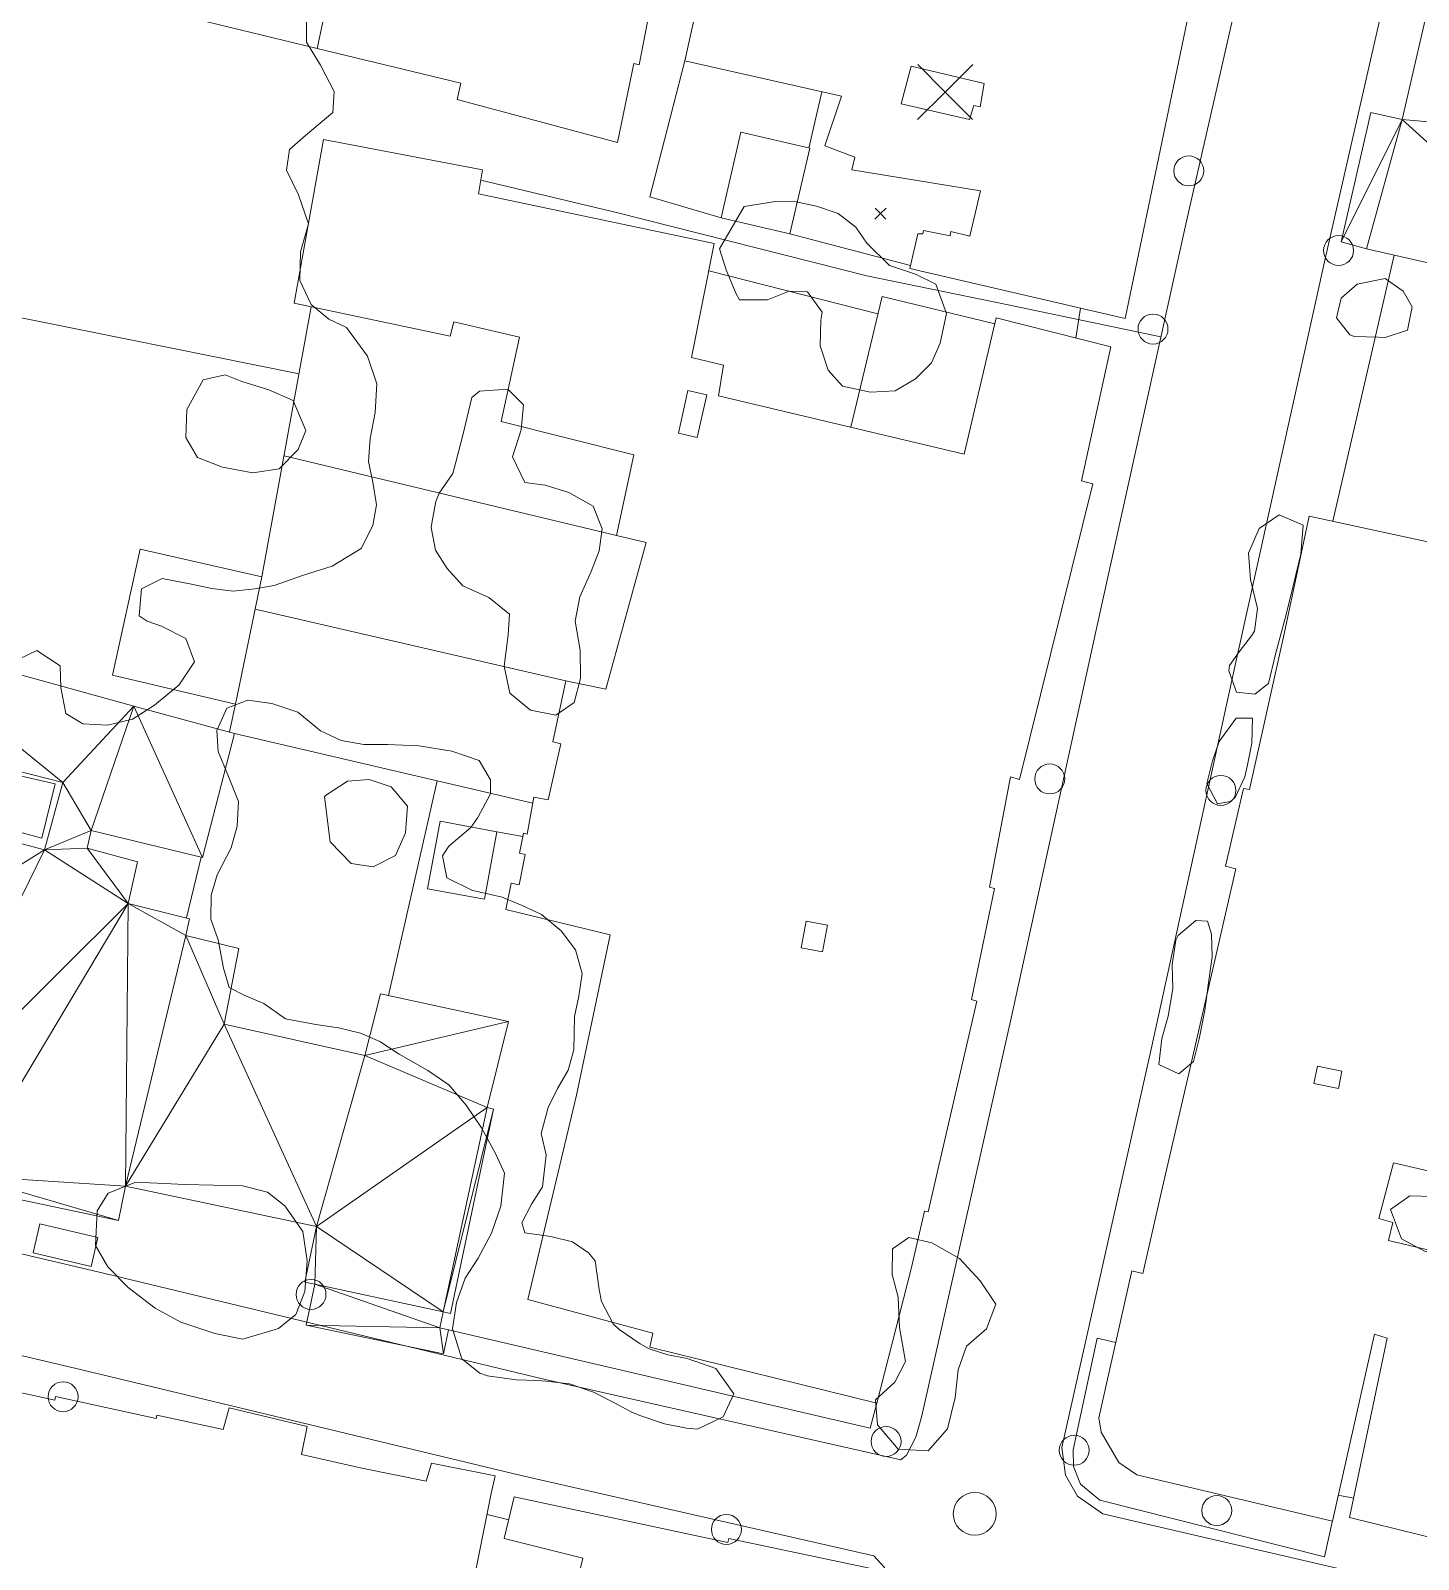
# Model space of a CAD drawing. Header units: metres. Extents: x 4652992 to 4879070, y 2074171 to 2309877.
# Drawn here: x 4653884.7 to 4653956.1, y 2307029.6 to 2307108.2 of the extents above; entities that cross this region are included whole.
import ezdxf

# ---------------------------------------------------------------- set-up
doc = ezdxf.new("R2010")
doc.units = ezdxf.units.M
doc.header["$MEASUREMENT"] = 0
doc.linetypes.add('DGN Style 3', pattern=[92.779933, 66.271381, -26.508552])
for name, color, linetype, lineweight in [('Level 16', 2, 'Continuous', 0), ('Level 18', 5, 'Continuous', 0), ('Level 20', 30, 'DGN Style 3', 0), ('Level 30', 5, 'Continuous', 0), ('Level 31', 38, 'Continuous', 0), ('Level 35', 4, 'Continuous', 0), ('Level 36', 1, 'Continuous', 0), ('Level 37', 3, 'Continuous', 0), ('Level 39', 9, 'Continuous', 0), ('Level 40', 1, 'Continuous', 0), ('Level 45', 9, 'Continuous', 0), ('Level 61', 4, 'Continuous', 0), ('Level 62', 4, 'Continuous', 0), ('Level 63', 3, 'Continuous', 0)]:
    doc.layers.add(name, color=color, linetype=linetype, lineweight=lineweight)

# ---------------------------------------------------------------- blocks, each defined once
blk = doc.blocks.new('POSTE_1')
at = {"layer": 'Level 61'}
blk.add_circle((-4.7e-05, -1.9e-05, -2.4e-05), 0.770001, dxfattribs=at)
blk = doc.blocks.new('AL_1')
at = {"layer": 'Level 45'}
blk.add_circle((2.1e-05, 1.3e-05, 3e-05), 1.100002, dxfattribs=at)
blk = doc.blocks.new('COTA_8')
at = {"layer": 'Level 63', "ltscale": 0.2}
for p, q in [((-4.5e-05, 0.000125, -0.000135), (-1.419567, -1.408332, -0.000135)), ((-1.408502, 1.419647, -0.000135), (-4.5e-05, 0.000125, -0.000135)), ((1.419477, 1.408582, -0.000135), (-4.5e-05, 0.000125, -0.000135)), ((-4.5e-05, 0.000125, -0.000135), (1.408412, -1.419397, -0.000135))]:
    blk.add_line(p, q, dxfattribs=at)
blk = doc.blocks.new('COTA_10')
at = {"layer": 'Level 39'}
for p, q in [((-1.408444, 1.419518, 3.9e-05), (1.3e-05, -4e-06, 3.9e-05)), ((1.419535, 1.408453, 3.9e-05), (1.3e-05, -4e-06, 3.9e-05)), ((1.3e-05, -4e-06, 3.9e-05), (-1.419509, -1.408461, 3.9e-05)), ((1.3e-05, -4e-06, 3.9e-05), (1.40847, -1.419526, 3.9e-05))]:
    blk.add_line(p, q, dxfattribs=at)

msp = doc.modelspace()

# ---------------------------------------------------------------- linework, layer by layer
at = {"layer": 'Level 16', "elevation": 1414.79536, "flags": 128}
msp.add_lwpolyline([(4653882.166593, 2307067.511118), (4653885.320352, 2307066.655404), (4653885.999289, 2307069.448258), (4653880.860142, 2307070.622163), (4653880.416496, 2307068.784118), (4653882.299625, 2307068.281626)], close=True, dxfattribs=at)
at = {"layer": 'Level 18', "color": 30}
for points in [[(4653930.551546, 2307036.969497, 1414.750195), (4653935.138022, 2307057.403807, 1413.487695), (4653939.513825, 2307077.433177, 1412.175195), (4653944.108426, 2307098.200618, 1410.987695), (4653949.064886, 2307119.917673, 1409.662695)], [(4653937.746313, 2307035.354633, 1414.723543), (4653942.337392, 2307055.809452, 1413.461043), (4653946.715601, 2307075.849834, 1412.148543), (4653951.302798, 2307096.583812, 1410.961043), (4653956.253801, 2307118.276955, 1409.636043)], [(4653929.460865, 2307034.71682, 1414.725474), (4653911.113171, 2307038.861141, 1414.975474), (4653888.547667, 2307044.296263, 1414.950474), (4653872.833967, 2307047.99153, 1414.750474), (4653855.620158, 2307051.941829, 1414.325474), (4653845.283833, 2307054.227692, 1413.781724), (4653843.706403, 2307055.135846, 1413.781724), (4653842.619457, 2307056.243344, 1413.64755), (4653841.97682, 2307057.308489, 1413.4788)], [(4653928.079374, 2307029.776248, 1414.998543), (4653909.956181, 2307033.903091, 1414.986043), (4653887.368857, 2307039.343469, 1414.961043), (4653871.681867, 2307043.032454, 1414.761043), (4653854.476436, 2307046.980831, 1414.336043), (4653844.131686, 2307049.376691, 1413.961043)], [(4653930.551546, 2307036.969497, 1414.750195), (4653930.227236, 2307035.884509, 1414.750195), (4653929.755773, 2307034.961234, 1414.750195), (4653929.460865, 2307034.71682, 1414.725474)], [(4653939.851742, 2307031.93298, 1415.071179), (4653938.5367, 2307032.841357, 1414.983679), (4653937.936057, 2307033.932433, 1414.896179), (4653937.746313, 2307035.354633, 1414.723543)], [(4654019.038937, 2307013.116789, 1415.183679), (4653995.464387, 2307018.812005, 1415.621179), (4653975.542627, 2307023.730649, 1415.821179), (4653956.608981, 2307028.049306, 1415.708679), (4653941.385838, 2307031.577557, 1415.233679), (4653939.851742, 2307031.93298, 1415.071179)], [(4653911.480243, 2306956.483793, 1419.571802), (4653916.248341, 2306976.488388, 1418.409302), (4653920.11505, 2306992.655673, 1417.309302), (4653923.469963, 2307005.958835, 1416.634302), (4653928.625697, 2307029.180149, 1415.146802), (4653928.079374, 2307029.776248, 1414.998543)]]:
    msp.add_polyline3d(points, dxfattribs=at)
at = {"layer": 'Level 20', "linetype": 'Continuous'}
msp.add_polyline3d([(4653942.82928, 2307092.418924, 1411.318297), (4653934.902863, 2307094.085233, 1411.505797), (4653927.717702, 2307095.54633, 1411.493297), (4653914.851365, 2307098.803756, 1411.568297), (4653907.872893, 2307100.468616, 1411.568297)], dxfattribs=at)
at = {"layer": 'Level 30', "color": 1}
for points in [[(4653916.864601, 2307110.83229, 1414.40161), (4653916.015125, 2307106.399959, 1414.49536), (4653915.74536, 2307106.464803, 1414.49536), (4653914.893573, 2307102.407156, 1414.38911), (4653906.653332, 2307104.615034, 1414.32661), (4653906.84241, 2307105.451459, 1414.29536), (4653899.460856, 2307107.239481, 1414.24536), (4653904.030716, 2307128.768817, 1414.40786)], [(4653944.350934, 2307109.476488, 1413.19536), (4653940.99351, 2307093.354203, 1413.25161), (4653929.927307, 2307095.920684, 1412.89536), (4653930.34501, 2307097.717646, 1412.89536), (4653930.599764, 2307097.709857, 1412.89536), (4653930.634476, 2307097.875216, 1412.89536), (4653931.996651, 2307097.614595, 1413.23911), (4653932.029198, 2307097.833921, 1413.23911), (4653933.018336, 2307097.596159, 1413.25161), (4653933.558362, 2307099.911549, 1413.14536), (4653926.946672, 2307101.006434, 1412.87661), (4653927.095697, 2307101.652061, 1412.85786), (4653925.558369, 2307102.235381, 1412.83286), (4653926.416728, 2307104.781572, 1413.02661), (4653918.363982, 2307106.596977, 1412.36411), (4653919.184882, 2307110.314643, 1412.29536)], [(4653932.994512, 2307103.590026, 1413.473485), (4653929.485421, 2307104.393935, 1413.37036), (4653929.988378, 2307106.332735, 1413.10786), (4653933.74638, 2307105.42883, 1413.179735), (4653933.540585, 2307104.227752, 1413.22661), (4653933.211623, 2307104.300189, 1413.22661), (4653932.994512, 2307103.590026, 1413.473485)], [(4653928.236826, 2307037.623228, 1419.510985), (4653916.5557, 2307040.501982, 1419.448485), (4653916.721117, 2307041.226117, 1416.610985), (4653910.299439, 2307042.954831, 1416.548485), (4653912.787679, 2307053.446273, 1416.142235), (4653914.515877, 2307061.684797, 1416.129735), (4653909.158204, 2307062.994121, 1415.467235), (4653909.429658, 2307064.342049, 1415.467235), (4653909.846422, 2307064.268172, 1415.467235), (4653910.147101, 2307065.814492, 1415.467235), (4653909.865742, 2307065.889141, 1415.467235), (4653910.069575, 2307066.914726, 1415.467235), (4653910.255909, 2307066.869738, 1415.467235), (4653910.602685, 2307068.761071, 1415.485985), (4653911.330171, 2307068.625771, 1415.504735), (4653911.993256, 2307071.499617, 1415.498485), (4653911.569344, 2307071.601924, 1415.498485), (4653912.248025, 2307074.740491, 1415.329735), (4653914.304042, 2307074.311411, 1415.098485), (4653916.374926, 2307081.852734, 1414.360985), (4653914.856414, 2307082.205789, 1414.223485), (4653915.74892, 2307086.353265, 1415.067235), (4653908.915637, 2307088.069537, 1414.435985), (4653909.858882, 2307092.392707, 1414.267235), (4653906.490573, 2307093.192193, 1417.079735), (4653906.307896, 2307092.457676, 1417.079735), (4653898.279223, 2307094.140263, 1417.198485), (4653899.792453, 2307102.554504, 1417.192235), (4653907.956373, 2307101.000366, 1417.173485), (4653907.763471, 2307099.77162, 1415.073485), (4653919.873072, 2307097.211531, 1415.010985), (4653918.71321, 2307091.356581, 1414.042235), (4653920.344628, 2307090.962853, 1413.692235), (4653920.091492, 2307089.386189, 1414.554735), (4653932.714195, 2307086.380086, 1414.467235), (4653934.362414, 2307093.392477, 1414.317235), (4653940.257952, 2307091.902521, 1414.154735), (4653938.757826, 2307085.01548, 1414.179735), (4653939.333181, 2307084.863199, 1414.179735), (4653935.558527, 2307069.665104, 1414.685985), (4653935.101491, 2307069.802254, 1415.704735), (4653934.023473, 2307064.14234, 1415.660985), (4653934.277682, 2307064.067564, 1415.654735), (4653933.09621, 2307058.365497, 1416.667235), (4653933.363265, 2307058.287621, 1416.667235), (4653930.877361, 2307047.45013, 1416.654735), (4653930.684674, 2307047.496633, 1416.654735), (4653930.002642, 2307044.53339, 1419.285985), (4653928.236826, 2307037.623228, 1419.510985)], [(4653959.753933, 2307029.966489, 1417.814378), (4653952.522183, 2307031.745167, 1417.901878), (4653954.468905, 2307040.973899, 1419.233128), (4653953.802731, 2307041.174287, 1420.683128), (4653951.644104, 2307031.570802, 1420.058128), (4653941.586631, 2307033.935915, 1420.064378), (4653940.670418, 2307034.573332, 1420.064378), (4653939.763019, 2307036.127846, 1420.345628), (4653939.641441, 2307036.879843, 1420.433128), (4653941.342146, 2307044.424811, 1420.608128), (4653941.90065, 2307044.289663, 1419.430003), (4653942.917185, 2307048.720333, 1419.342503), (4653942.917185, 2307048.720333, 1416.167503), (4653944.422174, 2307055.233011, 1416.136253), (4653946.685405, 2307065.075402, 1415.661253), (4653946.146721, 2307065.223172, 1415.655003), (4653947.082713, 2307069.21278, 1415.498753), (4653947.381479, 2307069.166558, 1415.498753), (4653949.174774, 2307077.152509, 1415.236253), (4653950.45848, 2307083.210756, 1415.067503), (4653963.659333, 2307080.336716, 1415.148753)], [(4653958.380957, 2307049.137763, 1415.886253), (4653954.783565, 2307049.982578, 1415.930003), (4653954.029734, 2307047.111563, 1415.811253), (4653954.750752, 2307046.910062, 1415.805003), (4653954.522501, 2307045.986034, 1419.411253), (4653961.823487, 2307044.260309, 1417.111253)], [(4653873.229145, 2307028.689498, 1420.167549), (4653874.123643, 2307033.060356, 1417.880049), (4653875.607356, 2307040.059837, 1417.580049), (4653885.983402, 2307037.787523, 1417.914424), (4653886.010166, 2307037.976212, 1417.914424), (4653891.190856, 2307036.83638, 1418.001924), (4653891.22245, 2307037.016456, 1420.330049), (4653894.626723, 2307036.272786, 1417.636299), (4653894.938198, 2307037.388702, 1417.442549), (4653898.943623, 2307036.419062, 1417.498799), (4653898.659449, 2307034.986887, 1420.348799), (4653901.752387, 2307034.291993, 1417.642549), (4653905.067104, 2307033.624197, 1417.455049), (4653905.342578, 2307034.540417, 1417.255049), (4653908.605928, 2307033.885056, 1417.255049), (4653908.41566, 2307032.988603, 1417.576924), (4653906.911965, 2307025.555835, 1418.539424)], [(4653911.445462, 2307022.600063, 1417.889424), (4653913.115394, 2307029.669405, 1417.789424), (4653909.074298, 2307030.674608, 1417.789424), (4653909.59347, 2307032.811205, 1417.726924), (4653920.577622, 2307030.475339, 1420.983174), (4653920.62095, 2307030.680306, 1420.983174), (4653928.181938, 2307029.078859, 1421.001924)]]:
    msp.add_polyline3d(points, dxfattribs=at)
for points in [[(4653924.778241, 2307102.105469, 1412.692235), (4653923.75459, 2307097.703298, 1413.054735), (4653920.222323, 2307098.524668, 1413.048485), (4653921.246583, 2307102.926697, 1412.685986)], [(4653919.497568, 2307089.437008, 1414.42661), (4653919.001738, 2307087.251792, 1414.52036), (4653918.028501, 2307087.472621, 1414.52036), (4653918.524331, 2307089.657837, 1414.42661)], [(4653895.274774, 2307073.548523, 1414.60786), (4653888.942932, 2307075.035307, 1414.55786), (4653890.371465, 2307081.513568, 1414.55786), (4653896.621599, 2307080.086786, 1414.55786)], [(4653925.697687, 2307062.192533, 1415.65161), (4653925.442644, 2307060.824093, 1415.65161), (4653924.345401, 2307061.028593, 1415.65161), (4653924.600445, 2307062.397032, 1415.65161)], [(4653952.13656, 2307054.69058, 1415.645628), (4653950.872145, 2307054.941924, 1415.642503), (4653950.69557, 2307054.053642, 1415.642503), (4653951.959985, 2307053.802298, 1415.645628)]]:
    msp.add_3dface(points, dxfattribs=at)
at = {"layer": 'Level 31'}
msp.add_3dface([(4653908.7062, 2307066.981728, 1414.99536), (4653908.060036, 2307063.515358, 1415.17661), (4653905.13197, 2307064.061178, 1415.17036), (4653905.778508, 2307067.527477, 1414.989111)], dxfattribs=at)
at = {"layer": 'Level 35'}
for p, q in [((4653923.75459, 2307097.703298, 1412.948485), (4653929.966354, 2307096.088667, 1412.948485)), ((4653928.289973, 2307093.592974, 1413.360985), (4653919.595201, 2307095.808846, 1413.360985)), ((4653882.549922, 2307093.738824, 1414.18286), (4653898.53314, 2307090.521346, 1413.50786)), ((4653938.704822, 2307093.884997, 1412.98911), (4653938.463264, 2307092.356085, 1412.98911)), ((4653895.222903, 2307072.041529, 1414.748485), (4653910.545727, 2307068.450418, 1414.748485)), ((4653903.133583, 2307058.572894, 1415.148485), (4653905.632355, 2307069.601933, 1415.073485)), ((4653908.7062, 2307066.981728, 1414.785985), (4653910.034287, 2307066.737171, 1414.785985)), ((4653893.510827, 2307065.67791, 1415.407861), (4653892.740562, 2307062.557129, 1415.407861)), ((4653952.731588, 2307032.737882, 1417.605003), (4653951.943412, 2307032.90239, 1417.605003)), ((4653909.307598, 2307031.634727, 1417.289424), (4653908.195137, 2307031.898555, 1417.289424))]:
    msp.add_line(p, q, dxfattribs=at)
at = {"layer": 'Level 35', "extrusion": (-0.0172852939102377, 0.0040182261787272, 0.9998425238370356), "elevation": -69761.149646, "flags": 128}
msp.add_lwpolyline([(-3300957.696781, 4010029.634275), (-3300957.826352, 4010016.251126), (-3300960.909081, 4010016.251126)], dxfattribs=at)
at = {"layer": 'Level 35', "extrusion": (0.0045574143510906, 0.0506011514118893, 0.9987085427942545), "elevation": 139362.796333, "flags": 128}
msp.add_lwpolyline([(-4428206.362855, -2711686.840561), (-4428202.61398, -2711687.578663), (-4428203.786483, -2711694.713652)], dxfattribs=at)
at = {"layer": 'Level 35', "extrusion": (-0.0020416371732563, 0.0004915773019527, 0.9999977950322735), "elevation": -6954.160286, "flags": 128}
msp.add_lwpolyline([(4653927.474392, 2307096.774267), (4653921.693321, 2307098.192459), (4653920.073514, 2307091.465001)], dxfattribs=at)
at = {"layer": 'Level 36'}
msp.add_polyline3d([(4653951.651584, 2307031.604081, 1415.986253), (4653951.236869, 2307029.734323, 1416.211253), (4653939.691114, 2307032.640945, 1415.992503), (4653938.706144, 2307033.458936, 1415.892503), (4653938.333082, 2307034.377978, 1415.836253), (4653938.326197, 2307035.235298, 1415.805003), (4653939.563204, 2307040.961868, 1415.517503), (4653940.513291, 2307040.747698, 1415.517503)], dxfattribs=at)
msp.add_3dface([(4653887.851604, 2307044.649896, 1415.942235), (4653884.861809, 2307045.34579, 1415.910985), (4653885.209313, 2307046.838787, 1415.854735), (4653888.199368, 2307046.144008, 1415.885943)], dxfattribs=at)
at = {"layer": 'Level 37'}
for p, q in [((4653951.65953, 2307082.949268, 1413.917503), (4653954.816026, 2307096.617787, 1413.592503)), ((4653896.621599, 2307080.086786, 1414.173485), (4653899.162202, 2307093.955216, 1414.173485)), ((4653914.856414, 2307082.205789, 1413.860985), (4653897.76148, 2307086.30907, 1413.610985)), ((4653912.248025, 2307074.740491, 1414.310985), (4653896.280106, 2307078.428983, 1414.085985)), ((4653895.274774, 2307073.548523, 1414.173485), (4653894.957244, 2307072.113363, 1414.173485))]:
    msp.add_line(p, q, dxfattribs=at)
at = {"layer": 'Level 37', "extrusion": (-0.031412556644568, 0.008694098175503, 0.9994686908262641), "elevation": -124718.136411, "flags": 128}
msp.add_lwpolyline([(-3464850.232097, 3867886.160177), (-3464851.141682, 3867908.403877), (-3464852.464605, 3867908.403877)], dxfattribs=at)
at = {"layer": 'Level 40', "color": 3}
for points in [[(4653883.704402, 2307075.645519, 1416.787047), (4653885.057233, 2307076.308278, 1416.674547), (4653886.257856, 2307075.510694, 1416.874547), (4653886.289821, 2307074.406917, 1417.162047), (4653886.539329, 2307073.063525, 1417.499547), (4653887.420108, 2307072.530236, 1417.787047), (4653888.696835, 2307072.462823, 1417.987047), (4653889.973252, 2307072.769752, 1418.162047), (4653891.095908, 2307073.488041, 1418.262047), (4653892.371703, 2307074.543652, 1418.249547), (4653893.161573, 2307075.716493, 1418.274547), (4653892.720407, 2307076.91899, 1418.262047), (4653891.456001, 2307077.544829, 1418.099547), (4653890.730699, 2307077.800009, 1417.937047), (4653890.308555, 2307078.088985, 1417.874547), (4653890.444389, 2307079.473079, 1417.699547), (4653891.497804, 2307079.994207, 1417.662047), (4653892.997533, 2307079.712595, 1417.612047), (4653894.051569, 2307079.485041, 1417.562047), (4653895.153013, 2307079.352982, 1417.512047), (4653896.25243, 2307079.462012, 1417.512047), (4653897.260464, 2307079.646555, 1417.512047), (4653898.770488, 2307080.164459, 1417.662047), (4653900.24402, 2307080.637699, 1417.724547), (4653901.728159, 2307081.536113, 1417.749547), (4653902.333544, 2307082.726728, 1417.612047), (4653902.50618, 2307083.781144, 1417.462047), (4653902.326223, 2307084.947357, 1417.212047), (4653902.098858, 2307086.018075, 1416.912047), (4653902.191027, 2307087.198837, 1416.587047), (4653902.449278, 2307088.526665, 1416.312047), (4653902.524761, 2307090.005519, 1416.224547), (4653902.050535, 2307091.429858, 1416.212047), (4653900.966251, 2307092.894442, 1416.187047), (4653900.063639, 2307093.326064, 1416.349547), (4653899.1498, 2307094.081195, 1416.574547), (4653898.580758, 2307095.314542, 1416.712047), (4653898.599633, 2307096.78032, 1416.774547), (4653899.018509, 2307098.229797, 1416.612047), (4653898.50405, 2307099.717309, 1416.349547), (4653897.889316, 2307100.988412, 1416.099547), (4653898.036377, 2307102.048999, 1415.824547), (4653898.861333, 2307102.758909, 1415.449547), (4653900.272178, 2307103.942338, 1415.199547), (4653900.342513, 2307105.021435, 1415.124547), (4653899.636396, 2307106.368051, 1415.024547), (4653898.923105, 2307107.555999, 1414.887047), (4653898.916715, 2307108.653606, 1414.699547)], [(4653920.14512, 2307096.937403, 1414.612047), (4653920.484703, 2307095.867378, 1414.624547), (4653920.982273, 2307094.65249, 1414.574547), (4653921.179557, 2307094.311195, 1414.587047), (4653922.608401, 2307094.314598, 1414.662047), (4653923.727881, 2307094.766401, 1414.662047), (4653924.662939, 2307094.728364, 1414.724547), (4653925.414011, 2307093.692873, 1414.649547), (4653925.353652, 2307093.280022, 1414.712047), (4653925.315669, 2307091.953612, 1414.662047), (4653925.725566, 2307090.7064, 1414.749547), (4653926.468357, 2307089.88659, 1414.849547), (4653927.909624, 2307089.566472, 1414.887047), (4653929.164356, 2307089.638485, 1414.962047), (4653930.213523, 2307090.267474, 1415.024547), (4653931.033155, 2307091.085254, 1415.024547), (4653931.489674, 2307092.097259, 1414.974547), (4653931.812175, 2307093.622312, 1414.862047), (4653931.265792, 2307095.116056, 1414.737047), (4653930.216982, 2307095.635553, 1414.649547), (4653928.884889, 2307096.089666, 1414.599547), (4653927.723562, 2307097.223882, 1414.437047), (4653927.145366, 2307098.057506, 1414.387047), (4653926.242121, 2307098.755662, 1414.362047), (4653925.135421, 2307099.128825, 1414.362047), (4653924.078768, 2307099.356389, 1414.524547), (4653923.030397, 2307099.368272, 1414.599547), (4653921.414224, 2307099.116126, 1414.662047), (4653920.14512, 2307096.937403, 1414.612047)], [(4653954.364772, 2307095.408384, 1413.936253), (4653955.285648, 2307094.756525, 1413.930003), (4653955.744729, 2307093.957316, 1413.948753), (4653955.508316, 2307092.752915, 1413.955003), (4653954.359303, 2307092.383275, 1413.898753), (4653954.004355, 2307092.396038, 1413.873753), (4653952.778466, 2307092.436909, 1413.811253), (4653952.545227, 2307092.52549, 1413.811253), (4653951.847766, 2307093.391366, 1413.761253), (4653952.097807, 2307094.4078, 1413.736253), (4653952.925187, 2307095.12903, 1413.748753), (4653954.364772, 2307095.408384, 1413.936253)], [(4653892.758514, 2307088.677802, 1416.512047), (4653892.721413, 2307087.244944, 1416.412047), (4653893.309728, 2307086.22205, 1416.312047), (4653894.601729, 2307085.723757, 1416.262047), (4653896.152575, 2307085.430078, 1416.174547), (4653897.51428, 2307085.635885, 1416.012047), (4653898.479893, 2307086.631358, 1415.812047), (4653898.875863, 2307087.603923, 1415.724547), (4653898.237136, 2307089.146267, 1415.637047), (4653896.981557, 2307089.689181, 1415.587047), (4653895.596556, 2307090.129789, 1415.587047), (4653894.728504, 2307090.472503, 1415.612047), (4653893.596986, 2307090.211217, 1415.662047), (4653892.758514, 2307088.677802, 1416.512047)], [(4653905.541625, 2307081.462907, 1414.649547), (4653906.149258, 2307080.512303, 1414.824547), (4653906.958301, 2307079.62036, 1415.037047), (4653908.290558, 2307079.03115, 1415.199547), (4653909.346942, 2307078.159992, 1415.387047), (4653909.284158, 2307077.102967, 1415.537047), (4653909.07644, 2307075.491194, 1415.737047), (4653909.375673, 2307074.105661, 1415.974547), (4653910.432057, 2307073.234503, 1416.312047), (4653911.726664, 2307072.976017, 1416.574547), (4653912.675812, 2307073.631736, 1416.712047), (4653912.992786, 2307074.868719, 1416.674547), (4653912.97741, 2307076.319842, 1416.437047), (4653912.725536, 2307077.801175, 1416.124547), (4653912.965484, 2307079.056726, 1415.812047), (4653913.54064, 2307080.365488, 1415.574547), (4653913.953465, 2307081.41854, 1415.437047), (4653914.114958, 2307082.558985, 1415.249547), (4653913.658815, 2307083.714305, 1415.087047), (4653912.405013, 2307084.418622, 1414.849547), (4653911.188861, 2307084.792215, 1414.712047), (4653910.140165, 2307084.937811, 1414.649547), (4653909.500303, 2307086.244636, 1414.574547), (4653909.957924, 2307087.635341, 1414.612047), (4653910.069496, 2307088.921841, 1414.962047), (4653909.269865, 2307089.731102, 1414.962047), (4653907.816919, 2307089.625699, 1414.749547), (4653907.422081, 2307089.292019, 1414.562047), (4653906.985848, 2307087.494099, 1414.362047), (4653906.583569, 2307085.982836, 1414.262047), (4653906.433213, 2307085.402591, 1414.237047), (4653905.732539, 2307084.392128, 1414.137047), (4653905.557937, 2307083.951747, 1414.137047), (4653905.350514, 2307082.849179, 1414.162047), (4653905.327401, 2307082.613514, 1414.212047), (4653905.541625, 2307081.462907, 1414.649547)], [(4653947.789402, 2307078.458269, 1413.761253), (4653947.435317, 2307079.949922, 1413.861253), (4653947.336943, 2307081.301526, 1414.086253), (4653947.889021, 2307082.571968, 1414.223753), (4653948.90755, 2307083.272284, 1414.317503), (4653950.134528, 2307082.745745, 1414.342503), (4653950.027521, 2307081.256776, 1414.205003), (4653949.633348, 2307079.626255, 1414.098753), (4653949.264235, 2307078.151709, 1413.986253), (4653948.728533, 2307076.114837, 1413.892503), (4653948.362652, 2307074.604877, 1413.892503), (4653947.655758, 2307074.052007, 1413.798753), (4653946.712925, 2307074.16615, 1413.748753), (4653946.323564, 2307075.261534, 1413.661253), (4653946.363394, 2307075.529643, 1413.655003), (4653946.852565, 2307076.236882, 1413.642503), (4653947.484659, 2307077.06127, 1413.673753), (4653947.642352, 2307077.290554, 1413.686253), (4653947.789402, 2307078.458269, 1413.761253)], [(4653911.482942, 2307046.185143, 1418.899547), (4653912.586771, 2307045.91834, 1418.874547), (4653913.410199, 2307045.343341, 1418.787047), (4653913.756609, 2307044.937352, 1418.737047), (4653913.960277, 2307043.46481, 1418.537047), (4653914.073395, 2307042.846659, 1418.524547), (4653914.670866, 2307041.708611, 1418.512047), (4653914.987374, 2307041.417269, 1418.512047), (4653916.071737, 2307040.671781, 1418.449547), (4653916.532677, 2307040.426094, 1418.412047), (4653917.492074, 2307040.113636, 1418.349547), (4653918.47827, 2307039.928975, 1418.237047), (4653919.960667, 2307039.409539, 1418.112047), (4653920.875774, 2307038.114152, 1418.099547), (4653920.330769, 2307036.929989, 1418.099547), (4653919.008317, 2307036.282856, 1418.137047), (4653918.453158, 2307036.336477, 1418.137047), (4653917.312939, 2307036.558367, 1418.137047), (4653916.056216, 2307036.996401, 1418.137047), (4653915.610228, 2307037.184764, 1418.137047), (4653914.637008, 2307037.688548, 1418.137047), (4653913.663789, 2307038.192332, 1418.149547), (4653912.432737, 2307038.624161, 1418.224547), (4653911.219738, 2307038.756222, 1418.287047), (4653910.767261, 2307038.785024, 1418.324547), (4653909.697565, 2307038.828738, 1418.487047), (4653908.227861, 2307039.022846, 1418.662047), (4653907.827854, 2307039.17324, 1418.724547), (4653906.902873, 2307039.90706, 1418.749547), (4653906.416829, 2307041.447854, 1418.737047), (4653906.618528, 2307042.795561, 1418.737047), (4653907.071571, 2307044.055661, 1418.687047), (4653907.7438, 2307045.074798, 1418.612047), (4653908.418286, 2307046.361938, 1418.787047), (4653908.898128, 2307047.749836, 1418.987047), (4653909.092493, 2307049.44843, 1419.224547), (4653908.647916, 2307050.415247, 1419.349547), (4653907.908271, 2307051.775644, 1419.437047), (4653907.125748, 2307052.931565, 1419.637047), (4653906.239414, 2307053.978302, 1419.674547), (4653905.15505, 2307054.723791, 1419.612047), (4653903.68563, 2307055.56235, 1419.537047), (4653902.687868, 2307056.206341, 1419.474547), (4653901.69857, 2307056.633446, 1419.299547), (4653900.56907, 2307056.906454, 1418.987047), (4653899.392461, 2307057.083429, 1418.699547), (4653897.836156, 2307057.379035, 1418.437047), (4653896.731481, 2307058.156287, 1417.924547), (4653895.716512, 2307058.589598, 1417.412047), (4653894.937937, 2307058.992625, 1416.812047), (4653894.658102, 2307059.973332, 1416.562047), (4653894.372062, 2307061.438929, 1416.112047), (4653894.000266, 2307062.495574, 1415.912047), (4653894.015783, 2307063.727153, 1415.662047), (4653894.317906, 2307064.782037, 1415.524547), (4653895.039502, 2307066.165211, 1415.524547), (4653895.352345, 2307067.271213, 1415.524547), (4653895.429922, 2307068.541501, 1415.537047), (4653894.88069, 2307069.909584, 1415.562047), (4653894.37631, 2307071.105695, 1415.587047), (4653894.308327, 2307072.196326, 1415.599547), (4653894.816942, 2307073.335574, 1415.599547), (4653895.900744, 2307073.744986, 1415.587047), (4653897.134053, 2307073.581161, 1415.537047), (4653898.467787, 2307073.124513, 1415.449547), (4653899.642985, 2307072.169085, 1415.462047), (4653900.698575, 2307071.672246, 1415.724547), (4653901.869824, 2307071.469712, 1415.924547), (4653903.083952, 2307071.471653, 1416.099547), (4653904.688496, 2307071.406083, 1416.137047), (4653906.383873, 2307071.130573, 1416.087047), (4653907.794619, 2307070.65531, 1416.024547), (4653908.367548, 2307069.65747, 1416.224547), (4653908.376856, 2307068.930136, 1416.237047), (4653907.718449, 2307067.719673, 1416.349547), (4653907.369499, 2307067.213207, 1416.362047), (4653906.224483, 2307066.254637, 1416.437047), (4653905.901204, 2307065.741967, 1416.437047), (4653906.123209, 2307064.614107, 1416.599547), (4653907.445095, 2307063.972338, 1416.912047), (4653907.77881, 2307063.891676, 1416.962047), (4653908.96501, 2307063.631818, 1417.162047), (4653910.00565, 2307063.192303, 1417.362047), (4653910.989589, 2307062.739638, 1417.624547), (4653912.001173, 2307061.904321, 1417.799547), (4653912.738844, 2307060.920371, 1417.924547), (4653913.078482, 2307059.710369, 1418.037047), (4653912.914302, 2307058.541579, 1418.112047), (4653912.69455, 2307057.49364, 1418.212047), (4653912.659567, 2307055.783377, 1418.362047), (4653912.357444, 2307054.728493, 1418.437047), (4653911.809336, 2307053.786776, 1418.499547), (4653911.33824, 2307052.826444, 1418.562047), (4653910.977159, 2307051.490406, 1418.537047), (4653911.230194, 2307050.381901, 1418.537047), (4653911.046549, 2307048.734426, 1418.499547), (4653910.48349, 2307047.850032, 1418.499547), (4653909.986723, 2307046.895905, 1418.499547), (4653910.146951, 2307046.373787, 1418.587047), (4653911.482942, 2307046.185143, 1418.899547)], [(4653946.699241, 2307072.828917, 1413.823753), (4653947.542214, 2307072.83032, 1413.961253), (4653947.505972, 2307071.544527, 1414.205003), (4653947.279048, 2307070.429958, 1414.386253), (4653947.145967, 2307069.81366, 1414.480003), (4653946.653704, 2307068.748926, 1414.492503), (4653946.408422, 2307068.539907, 1414.492503), (4653945.747092, 2307068.427147, 1414.505003), (4653945.183874, 2307069.470315, 1414.386253), (4653945.480972, 2307070.637978, 1414.298753), (4653945.82708, 2307071.620976, 1414.236253), (4653946.699241, 2307072.828917, 1413.823753)], [(4653900.137342, 2307066.476773, 1415.624547), (4653901.220289, 2307065.357014, 1416.299547), (4653902.34479, 2307065.192768, 1416.612047), (4653903.493063, 2307065.773762, 1416.699547), (4653904.010101, 2307066.93631, 1416.387047), (4653904.112868, 2307068.306173, 1416.062047), (4653903.270097, 2307069.287475, 1415.737047), (4653902.137732, 2307069.668186, 1415.637047), (4653901.015665, 2307069.590458, 1415.587047), (4653899.886113, 2307068.844019, 1415.612047), (4653899.84418, 2307068.773682, 1415.649547), (4653900.137342, 2307066.476773, 1415.624547)], [(4653945.432279, 2307061.719152, 1415.011253), (4653945.459649, 2307060.555705, 1415.380003), (4653945.258945, 2307059.109497, 1415.798753), (4653945.080759, 2307057.8085, 1416.086253), (4653944.795631, 2307056.347123, 1416.273753), (4653944.500756, 2307055.188851, 1416.255003), (4653943.74816, 2307054.541531, 1416.036253), (4653942.731029, 2307055.031564, 1415.811253), (4653942.881493, 2307056.362121, 1415.561253), (4653943.198282, 2307057.51532, 1415.461253), (4653943.446047, 2307058.91592, 1415.355003), (4653943.412212, 2307060.150289, 1415.236253), (4653943.604586, 2307061.413289, 1415.130003), (4653943.721174, 2307061.664005, 1415.130003), (4653944.627772, 2307062.426097, 1415.067503), (4653945.231668, 2307062.390433, 1415.073753), (4653945.432279, 2307061.719152, 1415.011253)], [(4653959.198389, 2307051.729767, 1416.898753), (4653960.558448, 2307051.345662, 1416.586253), (4653960.637612, 2307050.208996, 1416.455003), (4653959.795242, 2307049.412538, 1416.280003), (4653958.709194, 2307049.099087, 1416.098753), (4653958.087173, 2307048.113255, 1415.780003), (4653959.010881, 2307047.438196, 1415.792503), (4653960.12702, 2307046.995279, 1416.017503), (4653960.452133, 2307045.778603, 1416.392503), (4653959.647775, 2307044.800405, 1416.392503), (4653957.973857, 2307045.072719, 1416.248753), (4653956.421222, 2307045.420712, 1416.073753), (4653955.190658, 2307046.063063, 1415.861253), (4653954.624572, 2307047.577652, 1415.580003), (4653955.628798, 2307048.278984, 1415.536253), (4653956.793432, 2307048.239891, 1415.805003), (4653957.025083, 2307048.393776, 1415.886253), (4653957.069376, 2307049.271271, 1416.098753), (4653956.703449, 2307050.116933, 1416.292503), (4653957.151634, 2307050.900903, 1416.367503), (4653957.865185, 2307051.392842, 1416.380003), (4653959.198389, 2307051.729767, 1416.898753)], [(4653895.622723, 2307048.78508, 1419.099547), (4653896.904169, 2307048.475239, 1419.099547), (4653897.805737, 2307047.774079, 1419.099547), (4653898.735905, 2307046.448619, 1419.099547), (4653898.954602, 2307044.94623, 1419.099547), (4653898.833097, 2307043.365042, 1419.099547), (4653898.366838, 2307042.189326, 1419.099547), (4653897.484378, 2307041.463198, 1419.074547), (4653895.642763, 2307040.9153, 1418.912047), (4653894.196659, 2307041.211268, 1418.824547), (4653892.460918, 2307041.79201, 1418.762047), (4653891.132961, 2307042.515739, 1418.662047), (4653889.742167, 2307043.576775, 1418.587047), (4653888.700876, 2307044.633832, 1418.537047), (4653888.071229, 2307045.725572, 1418.487047), (4653888.153943, 2307047.504039, 1418.424547), (4653888.724995, 2307048.412833, 1418.424547), (4653890.14022, 2307048.983299, 1418.449547), (4653891.953736, 2307048.893765, 1418.462047), (4653892.647299, 2307048.860282, 1418.499547), (4653895.622723, 2307048.78508, 1419.099547)], [(4653932.4724, 2307045.059998, 1417.993297), (4653933.539779, 2307043.916718, 1417.937047), (4653934.339412, 2307042.717418, 1417.937047), (4653933.871451, 2307041.448871, 1417.887047), (4653932.836078, 2307040.558904, 1417.749547), (4653932.404468, 2307039.335228, 1417.587047), (4653932.253889, 2307037.909494, 1417.549547), (4653931.865457, 2307036.313205, 1417.562047), (4653930.874368, 2307035.184497, 1417.599547), (4653929.327865, 2307035.263138, 1417.668297), (4653928.269066, 2307036.511657, 1417.674547), (4653928.161494, 2307037.79857, 1417.662047), (4653929.148246, 2307038.713701, 1417.655797), (4653929.706992, 2307039.772512, 1417.674547), (4653929.397552, 2307041.51063, 1417.712047), (4653929.333345, 2307043.068757, 1417.712047), (4653929.014122, 2307044.245851, 1417.718297), (4653929.032673, 2307045.555939, 1417.674547), (4653929.870234, 2307046.144948, 1417.680797), (4653931.06291, 2307045.85671, 1417.737047), (4653932.4724, 2307045.059998, 1417.993297)]]:
    msp.add_polyline3d(points, dxfattribs=at)
at = {"layer": 'Level 62'}
msp.add_line((4653924.730146, 2307102.116653, 1411.1625), (4653925.407714, 2307105.009043, 1411.1625), dxfattribs=at)

# ---------------------------------------------------------------- block references
at = {"layer": 'Level 39'}
msp.add_blockref('COTA_10', (4653931.73825, 2307104.996, 1410.775), dxfattribs=at)
at = {"layer": 'Level 45'}
msp.add_blockref('AL_1', (4653933.26115, 2307031.94045, 1414.91125), dxfattribs=at)
at = {"layer": 'Level 61'}
for p in [(4653944.26505, 2307100.9452, 1410.93285), (4653951.96235, 2307096.85235, 1411.06125), (4653942.42465, 2307092.81625, 1411.39535), (4653937.11555, 2307069.6992, 1412.98285), (4653945.91545, 2307069.11195, 1412.91125), (4653899.14865, 2307043.21555, 1414.90165), (4653886.40375, 2307037.95795, 1415.10195), (4653928.70335, 2307035.65795, 1414.78285), (4653938.37415, 2307035.20565, 1415.02375), (4653945.70305, 2307032.10985, 1415.71125), (4653920.49695, 2307031.13685, 1415.20195)]:
    msp.add_blockref('POSTE_1', p, dxfattribs=at)
at = {"layer": 'Level 63', "ltscale": 0.2, "xscale": 0.2, "yscale": 0.2, "zscale": 0.2}
msp.add_blockref('COTA_8', (4653928.41955, 2307098.74725, 1411.175), dxfattribs=at)

# ---------------------------------------------------------------- meshes
at = {"layer": 'Level 30', "color": 1}
mesh = msp.add_polyface(dxfattribs=at)
corners = [(4653973.629615, 2307091.963497, 1413.495628), (4653965.579466, 2307093.801494, 1415.483128), (4653965.657328, 2307094.142519, 1415.483128), (4653953.393215, 2307096.94264, 1415.426878), (4653953.393215, 2307096.94264, 1413.220628), (4653952.101894, 2307097.290228, 1413.108128), (4653953.622027, 2307103.948183, 1412.901878), (4653955.237413, 2307103.57936, 1415.439378), (4653956.766775, 2307110.277737, 1415.376878), (4653956.24718, 2307110.39637, 1415.376878), (4653958.468323, 2307120.124644, 1415.370628), (4653972.428096, 2307117.245076, 1412.945628), (4653972.563418, 2307117.872481, 1412.945628), (4653984.665067, 2307115.192472, 1412.689378), (4653984.333288, 2307113.824674, 1412.064378), (4653992.123032, 2307112.233189, 1413.095628), (4653992.36801, 2307113.378373, 1412.839378), (4654001.317815, 2307111.50735, 1412.920628), (4654001.149832, 2307110.691046, 1412.920628), (4654013.241675, 2307108.117302, 1412.689378), (4654010.136713, 2307094.459489, 1412.664378), (4654010.312204, 2307094.418949, 1414.070628), (4654008.468983, 2307086.940763, 1414.095628), (4653996.262785, 2307089.668034, 1414.014378), (4653997.707474, 2307096.03651, 1413.801878), (4653994.190654, 2307096.76803, 1413.645628), (4653994.281643, 2307097.255455, 1414.783128), (4653989.691803, 2307098.292628, 1414.895628), (4653990.057381, 2307100.496172, 1412.151878), (4653981.415847, 2307102.399982, 1412.883128), (4653981.739441, 2307104.127892, 1418.064378), (4653979.052233, 2307104.748656, 1418.333128), (4653979.062958, 2307104.942622, 1418.333128), (4653976.161519, 2307105.635986, 1415.345628), (4653975.314822, 2307101.821809, 1415.214378), (4653977.316869, 2307101.336212, 1414.983128), (4653976.87311, 2307099.243172, 1413.870628), (4653980.701712, 2307098.312516, 1413.664378), (4653979.971886, 2307095.442007, 1413.245628), (4653975.346576, 2307096.475819, 1413.233128), (4653975.326044, 2307096.388117, 1413.233128), (4653974.59701, 2307096.533418, 1413.233128)]
mesh.append_faces([[corners[k] for k in face] for face in [(7, 5, 6), (41, 39, 40), (4, 2, 3), (2, 0, 1), (13, 11, 12), (10, 8, 9), (18, 16, 17), (20, 18, 19), (32, 30, 31), (30, 28, 29), (28, 26, 27), (22, 20, 21), (26, 24, 25), (24, 22, 23), (36, 34, 35), (38, 36, 37)]], dxfattribs={"vtx0": -1, "color": 1})
mesh.append_faces([[corners[k] for k in face] for face in [(5, 7, 4), (16, 18, 15), (15, 30, 14), (34, 8, 33), (8, 34, 7)]], dxfattribs={"vtx0": -1, "vtx1": -1, "color": 1})
mesh.append_faces([[corners[k] for k in face] for face in [(34, 2, 7), (2, 34, 41), (39, 41, 36), (4, 7, 2), (11, 14, 33), (11, 33, 8), (15, 18, 28), (24, 18, 20), (18, 24, 26), (30, 15, 28), (32, 14, 30), (18, 26, 28), (24, 20, 22), (41, 34, 36)]], dxfattribs={"vtx0": -1, "vtx1": -1, "vtx2": -1, "color": 1})
mesh.append_faces([[corners[k] for k in face] for face in [(2, 41, 0), (11, 13, 14), (8, 10, 11), (14, 32, 33), (36, 38, 39)]], dxfattribs={"vtx0": -1, "vtx2": -1, "color": 1})
mesh = msp.add_polyface(dxfattribs=at)
corners = [(4653908.52139, 2307052.72969, 1421.05786), (4653906.311983, 2307042.233091, 1420.59536), (4653905.937464, 2307042.311923, 1420.59536), (4653905.765798, 2307041.496358, 1420.27036), (4653906.214951, 2307041.401816, 1417.65161), (4653905.952872, 2307040.156712, 1417.58286), (4653898.907516, 2307041.639674, 1417.58286), (4653899.348969, 2307043.73696, 1417.62661), (4653898.836148, 2307043.844903, 1417.28911), (4653899.438512, 2307046.706652, 1417.17661), (4653889.620668, 2307048.77319, 1417.04536), (4653889.250739, 2307047.015707, 1417.04536), (4653881.242021, 2307048.701446, 1417.05161), (4653881.385768, 2307049.31219, 1417.03286), (4653878.246355, 2307050.098362, 1417.01411), (4653878.710796, 2307052.339455, 1417.11411), (4653876.832058, 2307052.834177, 1417.13286), (4653877.021842, 2307053.850678, 1417.45786), (4653874.649873, 2307054.437794, 1417.06411), (4653876.019156, 2307060.22552, 1417.05786), (4653876.054937, 2307060.203418, 1419.93286), (4653877.886944, 2307066.578535, 1419.76411), (4653877.699855, 2307066.650679, 1417.39536), (4653878.532039, 2307069.286965, 1416.86411), (4653882.299625, 2307068.281626, 1416.94536), (4653882.070058, 2307066.951992, 1417.22036), (4653885.458013, 2307066.065365, 1416.91411), (4653886.384999, 2307069.525954, 1416.91411), (4653875.912266, 2307072.193295, 1415.77036), (4653877.154018, 2307077.003256, 1415.40161), (4653890.041409, 2307073.442617, 1415.24536), (4653895.222903, 2307072.041529, 1415.25786), (4653893.578785, 2307065.661315, 1415.56411), (4653887.85657, 2307067.058697, 1415.31411), (4653887.647368, 2307066.141029, 1415.31411), (4653890.226643, 2307065.449983, 1415.34536), (4653889.75562, 2307063.304619, 1415.48286), (4653892.895033, 2307062.518447, 1415.63911), (4653892.712304, 2307061.661617, 1415.70161), (4653895.443686, 2307060.987576, 1415.65786), (4653894.681496, 2307057.097136, 1416.33911), (4653901.909873, 2307055.483414, 1416.06411), (4653902.722386, 2307058.662166, 1415.82036), (4653909.306758, 2307057.232694, 1415.82036), (4653908.20045, 2307052.819359, 1421.25161)]
mesh.append_faces([[corners[k] for k in face] for face in [(20, 18, 19), (23, 21, 22), (25, 23, 24), (17, 15, 16), (15, 13, 14), (29, 27, 28), (32, 30, 31), (13, 11, 12), (38, 36, 37), (40, 38, 39), (9, 7, 8), (5, 3, 4), (43, 41, 42), (2, 0, 1), (36, 34, 35)]], dxfattribs={"vtx0": -1, "color": 1})
mesh.append_faces([[corners[k] for k in face] for face in [(18, 20, 17), (27, 33, 26), (33, 30, 32), (11, 13, 10), (34, 26, 33), (10, 40, 9), (6, 3, 5), (0, 2, 44)]], dxfattribs={"vtx0": -1, "vtx1": -1, "color": 1})
mesh.append_faces([[corners[k] for k in face] for face in [(17, 20, 15), (21, 23, 25), (20, 26, 15), (15, 26, 36), (13, 15, 36), (27, 30, 33), (10, 13, 36), (26, 34, 36), (36, 38, 10), (10, 38, 40), (9, 41, 44), (7, 9, 2), (9, 44, 2)]], dxfattribs={"vtx0": -1, "vtx1": -1, "vtx2": -1, "color": 1})
mesh.append_faces([[corners[k] for k in face] for face in [(25, 20, 21), (20, 25, 26), (27, 29, 30), (9, 40, 41), (7, 2, 3), (3, 6, 7), (41, 43, 44)]], dxfattribs={"vtx0": -1, "vtx2": -1, "color": 1})

doc.saveas('drawing.dxf')
